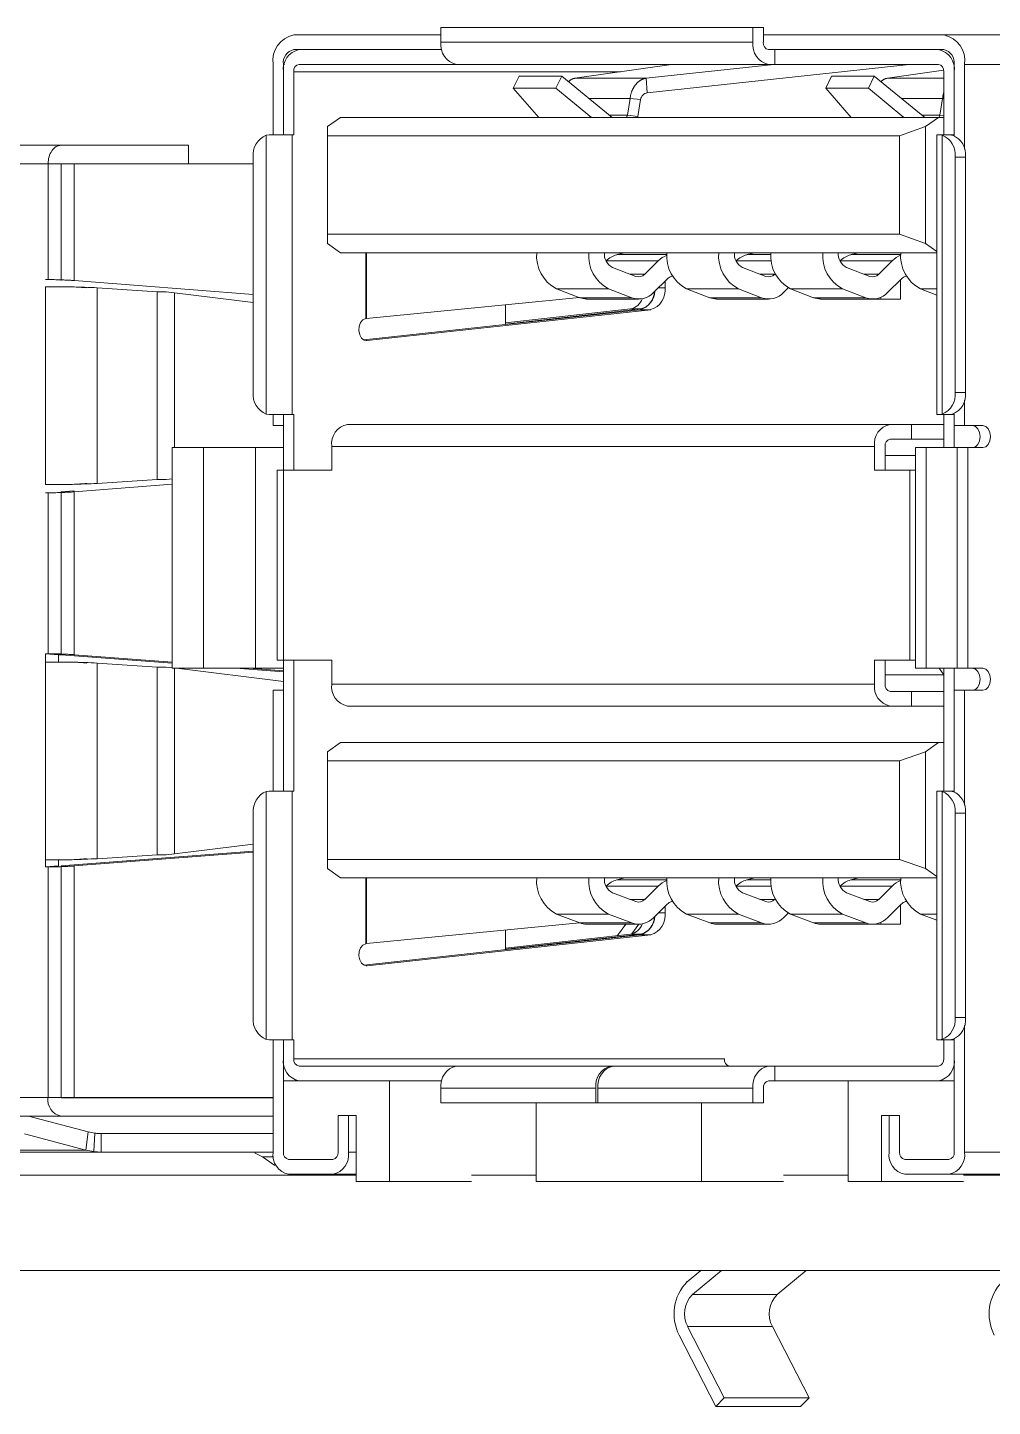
# Model space of a CAD drawing. Header units: millimetres. Extents: x -331 to 5585, y -2655 to 1513.
# Drawn here: x 483.7 to 496.82, y 1172.82 to 1191.57 of the extents above; entities that cross this region are included whole.
import ezdxf

# ---------------------------------------------------------------- set-up
doc = ezdxf.new("R2010")
doc.units = ezdxf.units.MM

msp = doc.modelspace()

# ---------------------------------------------------------------- linework, layer by layer
at = {"color": 7, "linetype": 'Continuous', "lineweight": 15}
for p, q in [((489.321, 1191.569), (489.321, 1191.37)), ((489.321, 1191.569), (493.564, 1191.569)), ((493.564, 1191.569), (493.705, 1191.569)), ((493.564, 1191.37), (493.564, 1191.569)), ((493.705, 1191.37), (493.705, 1191.569)), ((489.321, 1191.469), (487.32, 1191.469)), ((493.564, 1191.37), (489.321, 1191.37)), ((496.159, 1191.469), (493.705, 1191.469)), ((499.765, 1191.469), (496.159, 1191.469)), ((487.32, 1191.27), (489.333, 1191.27)), ((489.333, 1191.27), (487.391, 1191.27)), ((493.861, 1191.27), (493.776, 1191.27)), ((493.861, 1191.27), (496.159, 1191.27)), ((493.861, 1191.069), (493.861, 1191.27)), ((496.088, 1191.27), (493.861, 1191.27)), ((487.037, 1191.069), (487.037, 1190.109)), ((487.178, 1190.109), (487.178, 1191.069)), ((487.178, 1190.969), (487.178, 1190.109)), ((487.32, 1190.969), (487.32, 1190.109)), ((487.391, 1191.069), (489.533, 1191.069)), ((493.776, 1191.069), (489.533, 1191.069)), ((491.143, 1190.881), (492.458, 1191.069)), ((493.848, 1191.069), (492.113, 1190.881)), ((495.689, 1191.069), (492.125, 1190.682)), ((493.776, 1191.069), (493.861, 1191.069)), ((493.861, 1191.069), (496.088, 1191.069)), ((495.392, 1190.881), (496.157, 1190.991)), ((495.689, 1191.069), (495.689, 1191.069)), ((495.689, 1191.069), (495.697, 1191.069)), ((496.159, 1190.109), (496.159, 1190.969)), ((496.3, 1191.069), (496.3, 1190.099)), ((496.3, 1190.109), (496.3, 1190.969)), ((496.441, 1191.069), (496.441, 1189.917)), ((490.383, 1190.911), (490.304, 1190.745)), ((490.963, 1190.911), (490.383, 1190.911)), ((490.884, 1190.745), (490.963, 1190.911)), ((491.649, 1190.349), (490.963, 1190.911)), ((492.113, 1190.881), (491.143, 1190.881)), ((492.125, 1190.682), (492.113, 1190.881)), ((494.633, 1190.911), (494.554, 1190.745)), ((495.213, 1190.911), (494.633, 1190.911)), ((495.134, 1190.745), (495.213, 1190.911)), ((495.899, 1190.349), (495.213, 1190.911)), ((490.304, 1190.745), (490.65, 1190.349)), ((490.884, 1190.745), (490.304, 1190.745)), ((491.368, 1190.349), (490.884, 1190.745)), ((491.892, 1190.607), (491.856, 1190.379)), ((492.033, 1190.59), (491.892, 1190.607)), ((495.134, 1190.745), (494.554, 1190.745)), ((494.554, 1190.745), (494.9, 1190.349)), ((495.617, 1190.349), (495.134, 1190.745)), ((496.142, 1190.607), (496.106, 1190.379)), ((496.159, 1190.605), (496.142, 1190.607)), ((492.033, 1190.59), (491.997, 1190.362)), ((487.956, 1190.349), (487.779, 1190.225)), ((487.779, 1190.099), (487.779, 1190.225)), ((496.088, 1190.349), (487.956, 1190.349)), ((491.997, 1190.362), (491.856, 1190.379)), ((491.994, 1190.349), (491.997, 1190.362)), ((495.558, 1190.099), (495.911, 1190.225)), ((495.911, 1190.225), (496.088, 1190.349)), ((495.911, 1188.635), (495.911, 1190.225)), ((496.159, 1190.349), (496.088, 1190.349)), ((496.159, 1190.372), (496.106, 1190.379)), ((486.945, 1190.105), (486.984, 1190.109)), ((486.945, 1190.105), (486.945, 1186.314)), ((487.299, 1190.109), (486.984, 1190.109)), ((487.299, 1190.109), (487.299, 1186.309)), ((487.299, 1190.109), (487.32, 1190.109)), ((487.779, 1190.099), (495.558, 1190.099)), ((487.779, 1190.099), (487.779, 1188.759)), ((495.558, 1190.099), (495.558, 1188.759)), ((496.064, 1190.109), (496.064, 1186.309)), ((496.106, 1190.109), (496.064, 1190.109)), ((496.106, 1190.109), (496.137, 1190.105)), ((496.106, 1190.109), (496.279, 1190.109)), ((496.137, 1186.314), (496.137, 1190.105)), ((496.279, 1190.109), (496.3, 1190.109)), ((484.155, 1189.97), (472.983, 1189.97)), ((485.886, 1189.97), (484.155, 1189.97)), ((484.972, 1189.97), (484.972, 1189.971)), ((485.886, 1189.97), (485.886, 1189.719)), ((472.804, 1189.718), (483.977, 1189.718)), ((483.977, 1189.718), (483.977, 1188.144)), ((485.886, 1189.719), (484.155, 1189.719)), ((484.156, 1189.718), (484.156, 1188.13)), ((484.333, 1188.13), (484.333, 1189.718)), ((486.768, 1189.718), (484.333, 1189.718)), ((486.768, 1189.719), (485.886, 1189.719)), ((486.768, 1189.809), (486.768, 1186.61)), ((496.456, 1189.809), (496.314, 1189.809)), ((496.314, 1186.61), (496.314, 1189.809)), ((496.456, 1186.61), (496.456, 1189.809)), ((487.779, 1188.759), (487.779, 1188.635)), ((495.558, 1188.759), (487.779, 1188.759)), ((495.558, 1188.759), (495.911, 1188.635)), ((487.779, 1188.635), (487.956, 1188.509)), ((496.064, 1188.526), (495.911, 1188.635)), ((487.956, 1188.509), (496.064, 1188.509)), ((491.566, 1188.396), (491.568, 1188.397)), ((491.568, 1188.397), (492.275, 1188.397)), ((491.712, 1188.482), (491.823, 1188.509)), ((492.275, 1188.397), (492.093, 1188.218)), ((493.33, 1188.404), (493.347, 1188.409)), ((493.335, 1188.397), (493.334, 1188.396)), ((493.591, 1188.509), (493.48, 1188.482)), ((494.75, 1188.397), (494.748, 1188.396)), ((494.75, 1188.397), (495.457, 1188.397)), ((495.005, 1188.509), (494.894, 1188.482)), ((495.275, 1188.218), (495.457, 1188.397)), ((491.969, 1188.187), (491.653, 1188.307)), ((492.456, 1188.186), (492.471, 1188.19)), ((493.421, 1188.307), (493.737, 1188.187)), ((493.861, 1188.218), (493.867, 1188.224)), ((494.835, 1188.307), (495.151, 1188.187)), ((495.653, 1188.19), (495.638, 1188.186)), ((483.977, 1188.144), (483.943, 1188.144)), ((483.943, 1188.045), (483.943, 1185.358)), ((486.768, 1187.941), (484.333, 1188.13)), ((484.647, 1185.371), (484.647, 1188.032)), ((484.647, 1188.032), (485.462, 1187.976)), ((485.462, 1187.976), (485.462, 1185.426)), ((485.583, 1187.976), (485.462, 1187.976)), ((485.695, 1187.965), (485.583, 1187.976)), ((490.891, 1188.017), (491.598, 1188.017)), ((491.207, 1187.897), (490.891, 1188.017)), ((491.598, 1188.017), (491.915, 1187.897)), ((492.215, 1187.972), (492.396, 1188.151)), ((492.369, 1188.124), (492.369, 1188.033)), ((492.659, 1188.017), (493.366, 1188.017)), ((492.659, 1188.017), (492.975, 1187.897)), ((493.682, 1187.897), (493.366, 1188.017)), ((494.042, 1188.031), (493.983, 1187.972)), ((494.073, 1188.017), (494.78, 1188.017)), ((494.073, 1188.017), (494.389, 1187.897)), ((495.097, 1187.897), (494.78, 1188.017)), ((495.578, 1188.151), (495.397, 1187.972)), ((495.572, 1187.879), (495.572, 1188.145)), ((495.841, 1188.017), (496.064, 1187.932)), ((486.768, 1187.832), (485.695, 1187.965)), ((488.306, 1187.615), (491.204, 1187.898)), ((490.198, 1187.8), (490.198, 1187.539)), ((491.915, 1187.897), (491.207, 1187.897)), ((491.301, 1187.879), (492.008, 1187.879)), ((493.682, 1187.897), (492.975, 1187.897)), ((493.069, 1187.879), (493.776, 1187.879)), ((495.097, 1187.897), (494.389, 1187.897)), ((494.483, 1187.879), (495.19, 1187.879)), ((494.667, 1187.879), (495.572, 1187.879)), ((495.303, 1187.905), (495.303, 1187.879)), ((492.031, 1187.734), (488.27, 1187.324)), ((488.306, 1187.615), (488.299, 1187.613)), ((492.173, 1187.734), (488.318, 1187.314)), ((490.198, 1187.539), (492.039, 1187.744)), ((490.198, 1187.555), (491.897, 1187.744)), ((492.039, 1187.744), (491.897, 1187.744)), ((492.031, 1187.734), (492.173, 1187.734)), ((496.314, 1186.61), (496.456, 1186.61)), ((496.441, 1186.502), (496.441, 1186.159)), ((486.945, 1186.314), (486.984, 1186.309)), ((487.299, 1186.309), (486.984, 1186.309)), ((487.037, 1186.309), (487.037, 1186.159)), ((487.178, 1186.159), (487.178, 1186.309)), ((487.178, 1186.309), (487.178, 1185.55)), ((487.299, 1186.309), (487.32, 1186.309)), ((487.32, 1186.309), (487.32, 1185.55)), ((496.106, 1186.309), (496.064, 1186.309)), ((496.106, 1186.309), (496.137, 1186.314)), ((496.279, 1186.309), (496.106, 1186.309)), ((496.159, 1185.859), (496.159, 1186.309)), ((496.3, 1186.309), (496.279, 1186.309)), ((496.3, 1186.32), (496.3, 1186.159)), ((496.3, 1185.859), (496.3, 1186.309)), ((487.037, 1186.159), (487.178, 1186.159)), ((495.43, 1186.175), (488.048, 1186.175)), ((495.721, 1186.175), (495.43, 1186.175)), ((495.721, 1185.974), (495.721, 1186.175)), ((496.159, 1186.175), (495.721, 1186.175)), ((496.441, 1186.159), (496.3, 1186.159)), ((496.441, 1186.159), (496.689, 1186.159)), ((495.721, 1185.974), (495.43, 1185.974)), ((496.159, 1185.974), (495.721, 1185.974)), ((485.665, 1185.859), (485.665, 1182.859)), ((486.089, 1185.859), (485.665, 1185.859)), ((486.089, 1185.859), (486.089, 1182.859)), ((486.089, 1185.859), (486.797, 1185.859)), ((486.797, 1182.859), (486.797, 1185.859)), ((486.797, 1185.859), (487.178, 1185.859)), ((487.836, 1185.55), (487.836, 1185.874)), ((487.836, 1185.874), (495.218, 1185.874)), ((495.218, 1185.874), (495.218, 1185.55)), ((495.36, 1185.874), (495.36, 1185.55)), ((495.772, 1185.75), (495.36, 1185.75)), ((495.772, 1185.859), (495.772, 1182.859)), ((495.918, 1185.859), (495.772, 1185.859)), ((495.918, 1182.859), (495.918, 1185.859)), ((496.342, 1185.859), (495.918, 1185.859)), ((496.342, 1185.859), (496.342, 1182.859)), ((496.484, 1185.859), (496.342, 1185.859)), ((496.484, 1182.859), (496.484, 1185.859)), ((496.689, 1185.859), (496.484, 1185.859)), ((487.091, 1185.55), (487.091, 1182.969)), ((487.178, 1185.55), (487.091, 1185.55)), ((487.178, 1182.969), (487.178, 1185.55)), ((487.836, 1185.55), (487.178, 1185.55)), ((495.218, 1185.55), (495.699, 1185.55)), ((495.699, 1185.55), (495.699, 1182.969)), ((495.699, 1185.55), (495.772, 1185.55)), ((484.284, 1185.358), (484.305, 1185.358)), ((484.333, 1185.258), (485.665, 1185.361)), ((484.402, 1185.362), (484.403, 1185.362)), ((485.462, 1185.426), (484.647, 1185.371)), ((485.462, 1185.426), (485.583, 1185.426)), ((485.583, 1185.426), (485.665, 1185.435)), ((483.943, 1185.244), (483.977, 1185.244)), ((483.977, 1185.244), (483.977, 1183.057)), ((484.332, 1185.271), (484.156, 1185.258)), ((484.156, 1185.258), (484.156, 1183.043)), ((484.333, 1183.043), (484.333, 1185.258)), ((483.943, 1182.943), (483.943, 1183.057)), ((483.977, 1183.057), (483.943, 1183.057)), ((483.943, 1183.057), (484.119, 1183.043)), ((483.943, 1182.943), (483.943, 1180.256)), ((484.119, 1183.043), (484.153, 1183.043)), ((484.119, 1183.043), (484.119, 1182.943)), ((484.156, 1183.043), (485.665, 1182.926)), ((484.305, 1182.943), (484.284, 1182.943)), ((485.665, 1182.94), (484.333, 1183.043)), ((484.403, 1182.939), (484.402, 1182.939)), ((484.647, 1180.269), (484.647, 1182.93)), ((484.647, 1182.93), (485.462, 1182.874)), ((487.091, 1182.969), (487.178, 1182.969)), ((487.178, 1182.969), (487.836, 1182.969)), ((487.178, 1182.969), (487.178, 1181.19)), ((487.32, 1182.969), (487.32, 1181.19)), ((487.836, 1182.644), (487.836, 1182.969)), ((495.218, 1182.969), (495.218, 1182.644)), ((495.699, 1182.969), (495.218, 1182.969)), ((495.36, 1182.969), (495.36, 1182.644)), ((495.772, 1182.969), (495.699, 1182.969)), ((485.462, 1182.874), (485.462, 1180.324)), ((485.583, 1182.874), (485.462, 1182.874)), ((485.665, 1182.866), (485.583, 1182.874)), ((486.089, 1182.859), (485.665, 1182.859)), ((487.178, 1182.679), (485.725, 1182.859)), ((486.089, 1182.859), (486.797, 1182.859)), ((486.53, 1182.859), (487.178, 1182.809)), ((487.178, 1182.822), (486.707, 1182.859)), ((487.178, 1182.859), (486.797, 1182.859)), ((495.36, 1182.77), (496.159, 1182.77)), ((495.772, 1182.859), (495.918, 1182.859)), ((495.918, 1182.859), (496.342, 1182.859)), ((496.159, 1182.77), (496.095, 1182.859)), ((496.159, 1181.19), (496.159, 1182.859)), ((496.3, 1181.19), (496.3, 1182.859)), ((496.342, 1182.859), (496.484, 1182.859)), ((496.484, 1182.859), (496.689, 1182.859)), ((487.037, 1181.19), (487.037, 1182.559)), ((487.037, 1182.559), (487.178, 1182.559)), ((487.178, 1181.19), (487.178, 1182.559)), ((495.218, 1182.644), (487.836, 1182.644)), ((495.43, 1182.544), (495.721, 1182.544)), ((495.721, 1182.344), (495.721, 1182.544)), ((495.721, 1182.544), (496.159, 1182.544)), ((496.441, 1182.559), (496.3, 1182.559)), ((496.3, 1182.559), (496.3, 1181.179)), ((496.441, 1182.559), (496.441, 1180.997)), ((496.689, 1182.559), (496.441, 1182.559)), ((488.048, 1182.344), (495.43, 1182.344)), ((495.43, 1182.344), (495.721, 1182.344)), ((495.721, 1182.344), (496.159, 1182.344)), ((487.956, 1181.849), (487.779, 1181.724)), ((496.088, 1181.849), (487.956, 1181.849)), ((495.911, 1181.724), (496.088, 1181.849)), ((496.159, 1181.849), (496.088, 1181.849)), ((487.779, 1181.6), (487.779, 1181.724)), ((487.779, 1181.6), (495.558, 1181.6)), ((487.779, 1181.6), (487.779, 1180.259)), ((495.558, 1181.6), (495.911, 1181.724)), ((495.558, 1181.6), (495.558, 1180.259)), ((495.911, 1180.135), (495.911, 1181.724)), ((486.984, 1181.19), (486.945, 1181.185)), ((486.945, 1181.185), (486.945, 1177.814)), ((486.984, 1181.19), (487.299, 1181.19)), ((487.299, 1181.19), (487.299, 1177.809)), ((487.32, 1181.19), (487.299, 1181.19)), ((496.064, 1181.19), (496.064, 1177.809)), ((496.064, 1181.19), (496.106, 1181.19)), ((496.137, 1181.185), (496.106, 1181.19)), ((496.106, 1181.19), (496.279, 1181.19)), ((496.137, 1177.814), (496.137, 1181.185)), ((496.279, 1181.19), (496.3, 1181.19)), ((486.768, 1180.889), (486.768, 1178.11)), ((496.456, 1180.889), (496.314, 1180.889)), ((496.314, 1178.11), (496.314, 1180.889)), ((496.456, 1178.11), (496.456, 1180.889)), ((485.695, 1180.336), (486.768, 1180.469)), ((486.768, 1180.374), (484.156, 1180.171)), ((484.333, 1180.171), (486.768, 1180.36)), ((485.462, 1180.324), (484.647, 1180.269)), ((485.462, 1180.324), (485.583, 1180.324)), ((485.583, 1180.324), (485.695, 1180.336)), ((483.943, 1180.157), (483.943, 1180.256)), ((484.119, 1180.171), (483.943, 1180.157)), ((483.943, 1180.157), (483.977, 1180.157)), ((483.977, 1180.157), (483.977, 1177.022)), ((484.119, 1180.256), (484.119, 1180.171)), ((484.156, 1180.171), (484.156, 1177.022)), ((484.284, 1180.256), (484.305, 1180.256)), ((484.333, 1177.022), (484.333, 1180.171)), ((484.402, 1180.26), (484.403, 1180.26)), ((487.779, 1180.259), (487.779, 1180.135)), ((495.558, 1180.259), (487.779, 1180.259)), ((487.779, 1180.135), (487.956, 1180.009)), ((495.558, 1180.259), (495.911, 1180.135)), ((496.064, 1180.026), (495.911, 1180.135)), ((487.956, 1180.009), (496.064, 1180.009)), ((491.712, 1179.982), (491.823, 1180.009)), ((493.347, 1179.909), (493.33, 1179.904)), ((493.591, 1180.009), (493.48, 1179.982)), ((495.005, 1180.009), (494.894, 1179.982)), ((491.566, 1179.896), (491.568, 1179.897)), ((491.568, 1179.897), (492.275, 1179.897)), ((491.653, 1179.807), (491.969, 1179.687)), ((492.093, 1179.717), (492.275, 1179.897)), ((493.335, 1179.897), (493.334, 1179.896)), ((493.421, 1179.807), (493.737, 1179.687)), ((493.861, 1179.717), (493.867, 1179.724)), ((494.75, 1179.897), (494.748, 1179.896)), ((494.75, 1179.897), (495.457, 1179.897)), ((494.835, 1179.807), (495.151, 1179.687)), ((495.275, 1179.717), (495.457, 1179.897)), ((492.396, 1179.652), (492.215, 1179.472)), ((492.369, 1179.624), (492.369, 1179.533)), ((492.471, 1179.69), (492.456, 1179.686)), ((494.042, 1179.531), (493.983, 1179.472)), ((495.578, 1179.652), (495.397, 1179.472)), ((495.572, 1179.379), (495.572, 1179.645)), ((495.653, 1179.69), (495.638, 1179.686)), ((488.306, 1179.115), (491.204, 1179.398)), ((490.891, 1179.517), (491.598, 1179.517)), ((491.207, 1179.397), (490.891, 1179.517)), ((491.915, 1179.397), (491.207, 1179.397)), ((491.301, 1179.379), (492.008, 1179.379)), ((491.915, 1179.397), (491.598, 1179.517)), ((491.723, 1179.224), (491.833, 1179.379)), ((492.01, 1179.379), (491.917, 1179.247)), ((492.659, 1179.517), (493.366, 1179.517)), ((492.659, 1179.517), (492.975, 1179.397)), ((493.682, 1179.397), (492.975, 1179.397)), ((493.069, 1179.379), (493.776, 1179.379)), ((493.682, 1179.397), (493.366, 1179.517)), ((494.073, 1179.517), (494.78, 1179.517)), ((494.073, 1179.517), (494.389, 1179.397)), ((495.097, 1179.397), (494.389, 1179.397)), ((494.483, 1179.379), (495.19, 1179.379)), ((494.667, 1179.379), (495.572, 1179.379)), ((495.097, 1179.397), (494.78, 1179.517)), ((495.303, 1179.405), (495.303, 1179.379)), ((495.841, 1179.517), (496.064, 1179.432)), ((492.031, 1179.234), (488.27, 1178.824)), ((492.173, 1179.234), (488.318, 1178.814)), ((490.198, 1179.3), (490.198, 1179.039)), ((490.198, 1179.039), (492.039, 1179.244)), ((490.198, 1179.055), (491.897, 1179.244)), ((492.039, 1179.244), (491.897, 1179.244)), ((492.031, 1179.234), (492.173, 1179.234)), ((488.306, 1179.115), (488.299, 1179.113)), ((496.314, 1178.11), (496.456, 1178.11)), ((496.441, 1178.002), (496.441, 1176.279)), ((486.945, 1177.814), (486.984, 1177.809)), ((487.299, 1177.809), (486.984, 1177.809)), ((487.037, 1176.279), (487.037, 1177.809)), ((487.178, 1176.279), (487.178, 1177.809)), ((487.178, 1177.809), (487.178, 1177.549)), ((487.299, 1177.809), (487.32, 1177.809)), ((487.32, 1177.549), (487.32, 1177.809)), ((496.106, 1177.809), (496.064, 1177.809)), ((496.106, 1177.809), (496.137, 1177.814)), ((496.279, 1177.809), (496.106, 1177.809)), ((496.159, 1177.809), (496.159, 1177.549)), ((496.3, 1177.809), (496.279, 1177.809)), ((496.3, 1177.82), (496.3, 1176.279)), ((496.3, 1177.549), (496.3, 1177.809)), ((487.32, 1177.549), (493.175, 1177.549)), ((487.391, 1177.449), (489.533, 1177.449)), ((489.533, 1177.449), (491.64, 1177.449)), ((491.64, 1177.449), (491.669, 1177.449)), ((491.669, 1177.449), (493.776, 1177.449)), ((493.776, 1177.449), (493.861, 1177.449)), ((493.861, 1177.449), (493.861, 1177.249)), ((493.861, 1177.449), (496.088, 1177.449)), ((487.178, 1177.249), (487.178, 1176.279)), ((487.178, 1177.249), (488.621, 1177.249)), ((487.391, 1177.249), (489.333, 1177.249)), ((488.621, 1175.879), (488.621, 1177.249)), ((489.321, 1177.15), (489.321, 1176.95)), ((489.321, 1177.15), (491.428, 1177.15)), ((491.428, 1176.95), (491.428, 1177.15)), ((491.456, 1177.15), (491.456, 1176.95)), ((491.456, 1177.15), (493.564, 1177.15)), ((493.564, 1176.95), (493.564, 1177.15)), ((493.705, 1176.95), (493.705, 1177.15)), ((493.776, 1177.249), (493.861, 1177.249)), ((493.861, 1177.249), (496.088, 1177.249)), ((494.858, 1177.249), (494.858, 1175.879)), ((494.858, 1177.249), (496.3, 1177.249)), ((496.3, 1176.279), (496.3, 1177.249)), ((483.977, 1177.022), (483.412, 1177.022)), ((483.983, 1177.022), (484.153, 1177.022)), ((484.155, 1177.019), (487.037, 1177.019)), ((484.333, 1177.022), (487.037, 1177.022)), ((489.321, 1176.95), (491.428, 1176.95)), ((490.615, 1176.95), (490.615, 1175.879)), ((491.456, 1176.95), (491.428, 1176.95)), ((491.456, 1176.95), (493.564, 1176.95)), ((492.864, 1175.879), (492.864, 1176.95)), ((493.705, 1176.95), (493.564, 1176.95)), ((483.581, 1176.769), (484.155, 1176.769)), ((484.523, 1176.555), (483.709, 1176.769)), ((484.155, 1176.769), (487.037, 1176.769)), ((487.921, 1176.78), (488.168, 1176.78)), ((487.921, 1176.78), (487.921, 1176.279)), ((487.921, 1176.78), (488.062, 1176.78)), ((488.062, 1176.78), (488.062, 1176.279)), ((488.168, 1175.879), (488.168, 1176.78)), ((495.31, 1176.78), (495.558, 1176.78)), ((495.31, 1176.78), (495.31, 1175.879)), ((495.416, 1176.279), (495.416, 1176.78)), ((495.416, 1176.78), (495.558, 1176.78)), ((495.558, 1176.279), (495.558, 1176.78)), ((484.492, 1176.309), (484.523, 1176.555)), ((484.523, 1176.555), (484.614, 1176.538)), ((484.614, 1176.538), (484.599, 1176.289)), ((484.698, 1176.282), (484.698, 1176.532)), ((484.698, 1176.532), (487.037, 1176.532)), ((484.492, 1176.309), (483.658, 1176.529)), ((482.69, 1176.309), (484.492, 1176.309)), ((482.913, 1176.282), (484.698, 1176.282)), ((484.599, 1176.289), (484.492, 1176.309)), ((484.698, 1176.282), (484.599, 1176.289)), ((487.037, 1176.282), (484.698, 1176.282)), ((486.795, 1176.265), (486.798, 1176.282)), ((486.894, 1176.215), (486.795, 1176.265)), ((487.062, 1176.097), (486.894, 1176.215)), ((487.249, 1176.18), (487.85, 1176.18)), ((495.628, 1176.18), (496.229, 1176.18)), ((496.441, 1176.279), (498.824, 1176.279)), ((488.168, 1175.969), (473.941, 1175.969)), ((487.85, 1175.979), (487.249, 1175.979)), ((488.168, 1175.979), (487.85, 1175.979)), ((490.615, 1175.969), (489.738, 1175.969)), ((494.858, 1175.969), (493.981, 1175.969)), ((495.628, 1175.979), (496.229, 1175.979)), ((496.229, 1175.979), (498.612, 1175.979)), ((500.613, 1175.969), (496.427, 1175.969)), ((488.168, 1175.879), (488.621, 1175.879)), ((489.738, 1175.879), (488.621, 1175.879)), ((492.864, 1175.879), (490.615, 1175.879)), ((493.981, 1175.879), (492.864, 1175.879)), ((494.858, 1175.879), (495.31, 1175.879)), ((496.427, 1175.879), (495.31, 1175.879)), ((473.941, 1174.67), (510.004, 1174.67)), ((492.854, 1174.67), (492.67, 1174.519)), ((492.741, 1174.346), (493.137, 1174.67)), ((494.289, 1174.67), (493.893, 1174.346)), ((492.741, 1174.346), (493.893, 1174.346)), ((493.173, 1172.94), (492.675, 1173.91)), ((492.675, 1173.91), (493.828, 1173.91)), ((493.828, 1173.91), (494.326, 1172.94)), ((492.561, 1173.792), (493.059, 1172.823)), ((493.173, 1172.94), (493.059, 1172.823)), ((494.212, 1172.823), (493.059, 1172.823)), ((494.326, 1172.94), (493.173, 1172.94)), ((494.212, 1172.823), (494.326, 1172.94))]:
    msp.add_line(p, q, dxfattribs=at)
at = {"color": 8, "linetype": 'Continuous', "lineweight": 15}
for p, q in [((487.178, 1191.069), (487.191, 1191.069)), ((491.761, 1190.969), (487.32, 1190.969)), ((499.482, 1191.069), (496.441, 1191.069)), ((496.159, 1190.881), (495.392, 1190.881)), ((491.334, 1190.607), (491.892, 1190.607)), ((495.584, 1190.607), (496.142, 1190.607)), ((491.856, 1190.379), (491.613, 1190.379)), ((496.106, 1190.379), (495.863, 1190.379)), ((496.279, 1190.105), (496.279, 1190.109)), ((488.297, 1187.613), (488.297, 1188.509)), ((488.306, 1188.509), (488.306, 1187.615)), ((492.392, 1188.482), (491.712, 1188.482)), ((493.335, 1188.397), (493.814, 1188.397)), ((493.806, 1188.482), (493.48, 1188.482)), ((495.574, 1188.482), (494.894, 1188.482)), ((492.093, 1188.218), (491.888, 1188.218)), ((493.656, 1188.218), (493.861, 1188.218)), ((495.07, 1188.218), (495.275, 1188.218)), ((492.277, 1188.033), (492.369, 1188.033)), ((495.841, 1188.017), (496.064, 1188.017)), ((485.695, 1185.859), (485.695, 1187.965)), ((488.302, 1187.314), (488.318, 1187.314)), ((496.279, 1186.309), (496.279, 1186.314)), ((485.695, 1180.336), (485.695, 1182.859)), ((496.279, 1181.185), (496.279, 1181.19)), ((488.297, 1179.113), (488.297, 1180.009)), ((488.306, 1180.009), (488.306, 1179.115)), ((492.392, 1179.982), (491.712, 1179.982)), ((493.806, 1179.982), (493.48, 1179.982)), ((495.574, 1179.982), (494.894, 1179.982)), ((492.093, 1179.717), (491.888, 1179.717)), ((493.335, 1179.897), (493.814, 1179.897)), ((493.861, 1179.717), (493.656, 1179.717)), ((495.275, 1179.717), (495.07, 1179.717)), ((492.277, 1179.533), (492.369, 1179.533)), ((495.841, 1179.517), (496.064, 1179.517)), ((488.302, 1178.814), (488.318, 1178.814)), ((496.279, 1177.809), (496.279, 1177.814)), ((487.042, 1176.215), (486.894, 1176.215)), ((488.168, 1176.279), (488.062, 1176.279))]:
    msp.add_line(p, q, dxfattribs=at)
at = {"color": 7, "linetype": 'Continuous', "lineweight": 15, "flags": 128}
for points in [[(488.318, 1187.314), (488.277, 1187.321), (488.242, 1187.349), (488.216, 1187.394), (488.204, 1187.449), (488.208, 1187.507), (488.227, 1187.558), (488.258, 1187.595), (488.297, 1187.613)], [(496.548, 1185.859), (496.588, 1185.87), (496.623, 1185.903), (496.646, 1185.952), (496.654, 1186.009), (496.646, 1186.066), (496.623, 1186.115), (496.588, 1186.148), (496.548, 1186.159)], [(496.689, 1186.159), (496.73, 1186.148), (496.764, 1186.115), (496.787, 1186.066), (496.795, 1186.009), (496.787, 1185.952), (496.764, 1185.903), (496.73, 1185.87), (496.689, 1185.859)], [(496.548, 1182.559), (496.588, 1182.57), (496.623, 1182.603), (496.646, 1182.652), (496.654, 1182.709), (496.646, 1182.766), (496.623, 1182.815), (496.588, 1182.848), (496.548, 1182.859)], [(496.689, 1182.859), (496.73, 1182.848), (496.764, 1182.815), (496.787, 1182.766), (496.795, 1182.709), (496.787, 1182.652), (496.764, 1182.603), (496.73, 1182.57), (496.689, 1182.559)], [(488.318, 1178.814), (488.277, 1178.821), (488.242, 1178.849), (488.216, 1178.894), (488.204, 1178.949), (488.208, 1179.007), (488.227, 1179.058), (488.258, 1179.095), (488.297, 1179.113)]]:
    msp.add_lwpolyline(points, dxfattribs=at)
at = {"color": 7, "linetype": 'Continuous', "lineweight": 15}
for centre, radius, start, end in [((487.39, 1191.12), 0.357, 101.4019, 188.0615), ((489.586, 1191.332), 0.268, 171.9594, 258.5606), ((493.829, 1191.332), 0.268, 171.9557, 258.5643), ((493.793, 1191.357), 0.0893, 171.9327, 258.5893), ((496.088, 1191.12), 0.357, 351.9385, 78.5981), ((487.444, 1191.007), 0.268, 101.4394, 188.0406), ((487.355, 1191.094), 0.179, 101.4504, 188.0276), ((496.035, 1191.007), 0.268, 351.9557, 78.5643), ((496.123, 1191.094), 0.179, 351.9701, 78.549), ((487.408, 1190.982), 0.0893, 101.4488, 188.0349), ((496.07, 1190.982), 0.0893, 351.9695, 78.5524), ((487.055, 1189.839), 0.289, 112.4812, 185.8063), ((496.027, 1189.839), 0.289, 354.1937, 67.5188), ((496.168, 1189.839), 0.289, 354.1952, 67.5195), ((491.133, 1188.467), 0.512, 175.2695, 241.7026), ((491.84, 1188.467), 0.511, 175.2671, 241.7036), ((491.752, 1188.492), 0.21, 175.2413, 241.7421), ((491.793, 1188.177), 0.315, 104.9549, 135.7161), ((492.506, 1188.17), 0.324, 110.4957, 135.4885), ((492.901, 1188.467), 0.511, 175.2679, 241.7041), ((493.608, 1188.467), 0.512, 175.2687, 241.7034), ((493.52, 1188.492), 0.21, 175.2484, 241.7351), ((493.561, 1188.177), 0.315, 104.9556, 135.718), ((494.315, 1188.467), 0.511, 175.2671, 241.7036), ((495.022, 1188.467), 0.511, 175.2679, 241.7041), ((494.934, 1188.492), 0.21, 175.2413, 241.7421), ((494.975, 1188.177), 0.315, 104.9549, 135.7161), ((495.687, 1188.171), 0.323, 110.4806, 135.4969), ((496.083, 1188.467), 0.512, 175.2687, 241.7034), ((492.008, 1188.295), 0.115, 250.3478, 317.7019), ((492.489, 1188.061), 0.129, 104.9315, 135.8198), ((493.776, 1188.295), 0.115, 250.3445, 317.7068), ((495.19, 1188.295), 0.115, 250.3478, 317.7019), ((495.671, 1188.061), 0.129, 104.9254, 135.8321), ((492.009, 1188.159), 0.279, 250.3144, 317.6925), ((491.959, 1187.989), 0.265, 285.7782, 358.2372), ((491.967, 1187.998), 0.264, 285.8326, 357.6966), ((492.093, 1188), 0.277, 286.6167, 6.9752), ((493.776, 1188.159), 0.279, 250.313, 317.6945), ((495.191, 1188.159), 0.279, 250.3144, 317.6925), ((491.301, 1188.141), 0.261, 248.9718, 269.9021), ((491.853, 1187.961), 0.222, 281.6144, 339.9258), ((493.069, 1188.141), 0.261, 248.9738, 269.9018), ((494.483, 1188.141), 0.261, 248.9718, 269.9021), ((487.055, 1186.58), 0.289, 174.1937, 247.5188), ((496.027, 1186.58), 0.289, 292.4812, 5.8063), ((496.168, 1186.58), 0.289, 292.4805, 5.8048), ((488.101, 1185.912), 0.268, 101.4386, 188.0413), ((495.483, 1185.912), 0.268, 101.4357, 188.0443), ((495.448, 1185.887), 0.0893, 101.4476, 188.0305), ((488.101, 1182.607), 0.268, 171.9587, 258.5614), ((495.483, 1182.607), 0.268, 171.9557, 258.5643), ((495.448, 1182.632), 0.0893, 171.9695, 258.5524), ((487.055, 1180.919), 0.288, 112.4453, 185.8219), ((496.027, 1180.919), 0.288, 354.1781, 67.5547), ((496.169, 1180.919), 0.288, 354.1796, 67.5554), ((491.133, 1179.967), 0.512, 175.2695, 241.7026), ((491.84, 1179.967), 0.511, 175.2671, 241.7036), ((491.753, 1179.992), 0.211, 175.2828, 241.6725), ((491.793, 1179.677), 0.315, 104.9549, 135.7161), ((492.506, 1179.67), 0.324, 110.5258, 135.4716), ((492.901, 1179.967), 0.511, 175.2679, 241.7041), ((493.608, 1179.967), 0.512, 175.2687, 241.7034), ((493.521, 1179.992), 0.211, 175.2898, 241.6655), ((493.561, 1179.677), 0.315, 104.9556, 135.718), ((494.315, 1179.967), 0.511, 175.2671, 241.7036), ((495.022, 1179.967), 0.511, 175.2679, 241.7041), ((494.935, 1179.992), 0.211, 175.2828, 241.6725), ((494.975, 1179.677), 0.315, 104.9549, 135.7161), ((495.687, 1179.671), 0.323, 110.4806, 135.4969), ((496.083, 1179.967), 0.512, 175.2687, 241.7034), ((492.008, 1179.795), 0.115, 250.313, 317.6327), ((493.776, 1179.795), 0.115, 250.3097, 317.6376), ((495.19, 1179.795), 0.115, 250.313, 317.6327), ((492.093, 1179.5), 0.277, 286.615, 6.956), ((492.49, 1179.56), 0.13, 105.0735, 135.6777), ((495.672, 1179.56), 0.13, 105.0673, 135.6902), ((491.301, 1179.641), 0.261, 248.9718, 269.9021), ((491.853, 1179.461), 0.222, 281.6144, 339.9258), ((492.009, 1179.659), 0.279, 250.3144, 317.6925), ((491.959, 1179.489), 0.265, 285.7782, 358.2372), ((491.967, 1179.498), 0.264, 285.8326, 357.6966), ((493.069, 1179.641), 0.261, 248.9738, 269.9018), ((493.776, 1179.659), 0.279, 250.313, 317.6945), ((494.483, 1179.641), 0.261, 248.9718, 269.9021), ((495.191, 1179.659), 0.279, 250.3144, 317.6925), ((487.055, 1178.08), 0.289, 174.1937, 247.5188), ((496.027, 1178.08), 0.289, 292.4812, 5.8063), ((496.168, 1178.08), 0.289, 292.4805, 5.8048), ((487.444, 1177.512), 0.268, 171.9736, 258.5465), ((487.408, 1177.537), 0.0893, 171.9651, 258.5512), ((493.263, 1177.537), 0.0893, 171.9651, 258.5512), ((496.07, 1177.537), 0.0893, 281.4476, 8.0305), ((496.035, 1177.512), 0.268, 281.4499, 8.0301), ((489.586, 1177.187), 0.268, 101.4026, 188.0559), ((491.693, 1177.187), 0.268, 101.399, 188.0595), ((491.721, 1177.187), 0.268, 101.4026, 188.0559), ((493.829, 1177.187), 0.268, 101.399, 188.0595), ((493.793, 1177.162), 0.0891, 101.3005, 188.1132), ((484.199, 1176.99), 0.225, 171.9482, 258.5779), ((487.302, 1176.242), 0.268, 171.9424, 258.5991), ((487.267, 1176.267), 0.0891, 171.8868, 258.6995), ((487.833, 1176.267), 0.089, 281.2947, 8.1189), ((487.797, 1176.242), 0.268, 281.399, 8.0595), ((495.681, 1176.242), 0.268, 171.9441, 258.5974), ((495.646, 1176.267), 0.089, 171.8767, 258.704), ((496.212, 1176.267), 0.089, 281.296, 8.1233), ((496.176, 1176.242), 0.268, 281.4026, 8.0559), ((493.112, 1174.081), 0.622, 135.2189, 207.6865), ((497.397, 1174.081), 0.622, 135.2189, 207.6865), ((493.006, 1174.083), 0.373, 135.2189, 207.6882), ((494.158, 1174.083), 0.373, 135.2189, 207.6882)]:
    msp.add_arc(centre, radius, start, end, dxfattribs=at)
for points, knots in [([(491.143, 1190.881), (491.137, 1190.88), (491.129, 1190.878), (491.118, 1190.875), (491.11, 1190.872), (491.102, 1190.868), (491.094, 1190.864), (491.086, 1190.859), (491.078, 1190.854), (491.071, 1190.848), (491.064, 1190.842), (491.059, 1190.837), (491.056, 1190.835), (491.056, 1190.835)], [0, 0, 0, 0, 0.180967, 0.27139, 0.361838, 0.452222, 0.542566, 0.633164, 0.723355, 0.814067, 0.904341, 0.995091, 1, 1, 1, 1]), ([(491.892, 1190.607), (491.893, 1190.616), (491.895, 1190.629), (491.899, 1190.646), (491.902, 1190.659), (491.905, 1190.671), (491.909, 1190.684), (491.913, 1190.696), (491.918, 1190.708), (491.923, 1190.72), (491.928, 1190.731), (491.934, 1190.742), (491.94, 1190.753), (491.946, 1190.764), (491.952, 1190.774), (491.959, 1190.784), (491.967, 1190.793), (491.974, 1190.802), (491.982, 1190.811), (491.99, 1190.819), (491.998, 1190.827), (492.007, 1190.834), (492.015, 1190.841), (492.024, 1190.847), (492.033, 1190.853), (492.043, 1190.858), (492.052, 1190.863), (492.061, 1190.867), (492.071, 1190.871), (492.081, 1190.874), (492.091, 1190.877), (492.102, 1190.879), (492.109, 1190.88), (492.113, 1190.881)], [0, 0, 0, 0, 0.06214, 0.093116, 0.1241, 0.155143, 0.186305, 0.217354, 0.248358, 0.279621, 0.310675, 0.341557, 0.37259, 0.403784, 0.434712, 0.46588, 0.496885, 0.527932, 0.559081, 0.590151, 0.621218, 0.652239, 0.683249, 0.71442, 0.745469, 0.776445, 0.807607, 0.83858, 0.869687, 0.900741, 0.931802, 0.965872, 1, 1, 1, 1]), ([(495.392, 1190.881), (495.387, 1190.88), (495.378, 1190.878), (495.367, 1190.875), (495.359, 1190.872), (495.351, 1190.868), (495.343, 1190.864), (495.336, 1190.859), (495.328, 1190.854), (495.321, 1190.848), (495.313, 1190.842), (495.309, 1190.837), (495.306, 1190.835), (495.306, 1190.835)], [0, 0, 0, 0, 0.180938, 0.271501, 0.361935, 0.452305, 0.542666, 0.633249, 0.723396, 0.814093, 0.904353, 0.994952, 1, 1, 1, 1]), ([(492.033, 1190.59), (492.037, 1190.602), (492.045, 1190.625), (492.067, 1190.654), (492.094, 1190.675), (492.115, 1190.679), (492.125, 1190.682)], [0, 0, 0, 0, 0.25112, 0.501072, 0.751867, 1, 1, 1, 1]), ([(496.142, 1190.607), (496.143, 1190.616), (496.145, 1190.629), (496.149, 1190.646), (496.152, 1190.659), (496.155, 1190.671), (496.157, 1190.679), (496.159, 1190.683)], [0, 0, 0, 0, 0.337376, 0.505545, 0.673742, 0.842301, 1, 1, 1, 1]), ([(491.856, 1190.379), (491.853, 1190.37), (491.851, 1190.36), (491.845, 1190.351), (491.844, 1190.349)], [0, 0, 0, 0, 0.851352, 1, 1, 1, 1]), ([(496.106, 1190.379), (496.103, 1190.37), (496.1, 1190.36), (496.095, 1190.351), (496.094, 1190.349)], [0, 0, 0, 0, 0.851358, 1, 1, 1, 1]), ([(496.279, 1190.105), (496.275, 1190.106), (496.268, 1190.108), (496.264, 1190.109), (496.265, 1190.109), (496.27, 1190.109), (496.276, 1190.109), (496.279, 1190.109)], [0, 0, 0, 0, 0.213755, 0.427755, 0.640181, 0.853167, 1, 1, 1, 1]), ([(483.977, 1189.718), (483.979, 1189.751), (483.985, 1189.817), (484.026, 1189.9), (484.085, 1189.958), (484.131, 1189.966), (484.155, 1189.97)], [0, 0, 0, 0, 0.250023, 0.499836, 0.74999, 1, 1, 1, 1]), ([(484.825, 1189.97), (484.867, 1189.97), (484.951, 1189.97), (484.965, 1189.97), (484.972, 1189.97)], [0, 0, 0, 0, 0.499983, 1, 1, 1, 1]), ([(484.333, 1189.718), (484.307, 1189.718), (484.255, 1189.718), (484.155, 1189.718), (484.055, 1189.718), (484.003, 1189.718), (483.977, 1189.718)], [0, 0, 0, 0, 0.2499982, 0.5000093, 0.7500018, 1, 1, 1, 1]), ([(484.284, 1188.045), (484.22, 1188.045), (484.092, 1188.045), (483.992, 1188.045), (483.943, 1188.045)], [0, 0, 0, 0, 0.500008, 1, 1, 1, 1]), ([(484.333, 1188.13), (484.318, 1188.131), (484.287, 1188.133), (484.234, 1188.136), (484.18, 1188.139), (484.114, 1188.141), (484.041, 1188.143), (483.997, 1188.144), (483.977, 1188.144)], [0, 0, 0, 0, 0.155121, 0.3017, 0.439727, 0.569196, 0.801496, 1, 1, 1, 1]), ([(484.305, 1188.045), (484.271, 1188.045), (484.201, 1188.045), (484.147, 1188.045), (484.119, 1188.045)], [0, 0, 0, 0, 0.499963, 1, 1, 1, 1]), ([(484.647, 1188.032), (484.591, 1188.034), (484.478, 1188.039), (484.348, 1188.043), (484.284, 1188.045)], [0, 0, 0, 0, 0.500007, 1, 1, 1, 1]), ([(484.504, 1188.032), (484.473, 1188.034), (484.412, 1188.039), (484.341, 1188.043), (484.305, 1188.045)], [0, 0, 0, 0, 0.500031, 1, 1, 1, 1]), ([(488.299, 1187.613), (488.299, 1187.613), (488.299, 1187.613), (488.298, 1187.613), (488.297, 1187.613), (488.297, 1187.613)], [0, 0, 0, 0, 0.4982, 0.744779, 1, 1, 1, 1]), ([(496.279, 1186.309), (496.275, 1186.309), (496.268, 1186.309), (496.264, 1186.31), (496.265, 1186.31), (496.27, 1186.312), (496.276, 1186.313), (496.279, 1186.314)], [0, 0, 0, 0, 0.214218, 0.428143, 0.641896, 0.85462, 1, 1, 1, 1]), ([(483.943, 1185.358), (483.992, 1185.358), (484.092, 1185.358), (484.22, 1185.358), (484.284, 1185.358)], [0, 0, 0, 0, 0.499992, 1, 1, 1, 1]), ([(484.119, 1185.358), (484.147, 1185.358), (484.201, 1185.358), (484.271, 1185.358), (484.305, 1185.358)], [0, 0, 0, 0, 0.500037, 1, 1, 1, 1]), ([(484.284, 1185.358), (484.348, 1185.36), (484.478, 1185.364), (484.591, 1185.369), (484.647, 1185.371)], [0, 0, 0, 0, 0.499998, 1, 1, 1, 1]), ([(484.305, 1185.358), (484.341, 1185.36), (484.412, 1185.364), (484.473, 1185.369), (484.504, 1185.371)], [0, 0, 0, 0, 0.499987, 1, 1, 1, 1]), ([(483.977, 1185.244), (483.997, 1185.244), (484.041, 1185.245), (484.114, 1185.247), (484.18, 1185.249), (484.234, 1185.252), (484.287, 1185.254), (484.318, 1185.257), (484.333, 1185.258)], [0, 0, 0, 0, 0.198506, 0.430796, 0.560276, 0.698302, 0.84488, 1, 1, 1, 1]), ([(484.284, 1182.943), (484.22, 1182.943), (484.092, 1182.943), (483.992, 1182.943), (483.943, 1182.943)], [0, 0, 0, 0, 0.500008, 1, 1, 1, 1]), ([(484.333, 1183.043), (484.318, 1183.044), (484.287, 1183.046), (484.234, 1183.049), (484.18, 1183.052), (484.114, 1183.054), (484.041, 1183.057), (483.997, 1183.057), (483.977, 1183.057)], [0, 0, 0, 0, 0.155105, 0.301699, 0.439726, 0.569195, 0.801496, 1, 1, 1, 1]), ([(484.647, 1182.93), (484.591, 1182.932), (484.478, 1182.937), (484.348, 1182.941), (484.284, 1182.943)], [0, 0, 0, 0, 0.500007, 1, 1, 1, 1]), ([(484.504, 1182.93), (484.473, 1182.932), (484.412, 1182.937), (484.341, 1182.941), (484.305, 1182.943)], [0, 0, 0, 0, 0.500031, 1, 1, 1, 1]), ([(496.279, 1181.185), (496.275, 1181.186), (496.268, 1181.188), (496.264, 1181.189), (496.265, 1181.189), (496.27, 1181.19), (496.276, 1181.19), (496.279, 1181.19)], [0, 0, 0, 0, 0.213921, 0.427875, 0.640257, 0.853198, 1, 1, 1, 1]), ([(483.943, 1180.256), (483.992, 1180.256), (484.092, 1180.256), (484.22, 1180.256), (484.284, 1180.256)], [0, 0, 0, 0, 0.499992, 1, 1, 1, 1]), ([(483.977, 1180.157), (483.997, 1180.157), (484.041, 1180.158), (484.114, 1180.16), (484.18, 1180.163), (484.234, 1180.165), (484.287, 1180.168), (484.318, 1180.17), (484.333, 1180.171)], [0, 0, 0, 0, 0.198504, 0.430805, 0.560286, 0.698301, 0.844895, 1, 1, 1, 1]), ([(484.284, 1180.256), (484.348, 1180.258), (484.478, 1180.262), (484.591, 1180.267), (484.647, 1180.269)], [0, 0, 0, 0, 0.499993, 1, 1, 1, 1]), ([(484.305, 1180.256), (484.341, 1180.258), (484.412, 1180.262), (484.473, 1180.267), (484.504, 1180.269)], [0, 0, 0, 0, 0.499969, 1, 1, 1, 1]), ([(488.299, 1179.113), (488.299, 1179.113), (488.299, 1179.113), (488.298, 1179.113), (488.297, 1179.113), (488.297, 1179.113)], [0, 0, 0, 0, 0.4982, 0.744779, 1, 1, 1, 1]), ([(496.279, 1177.809), (496.275, 1177.809), (496.268, 1177.809), (496.264, 1177.81), (496.265, 1177.81), (496.27, 1177.812), (496.276, 1177.813), (496.279, 1177.814)], [0, 0, 0, 0, 0.214218, 0.428143, 0.641896, 0.85462, 1, 1, 1, 1]), ([(483.977, 1177.022), (484.003, 1177.022), (484.055, 1177.022), (484.155, 1177.022), (484.255, 1177.022), (484.307, 1177.022), (484.333, 1177.022)], [0, 0, 0, 0, 0.2499982, 0.4999907, 0.7500018, 1, 1, 1, 1]), ([(484.614, 1176.538), (484.63, 1176.536), (484.658, 1176.533), (484.686, 1176.532), (484.698, 1176.532)], [0, 0, 0, 0, 0.559996, 1, 1, 1, 1])]:
    msp.add_open_spline(points, degree=3, knots=knots, dxfattribs=at)

doc.saveas('drawing.dxf')
